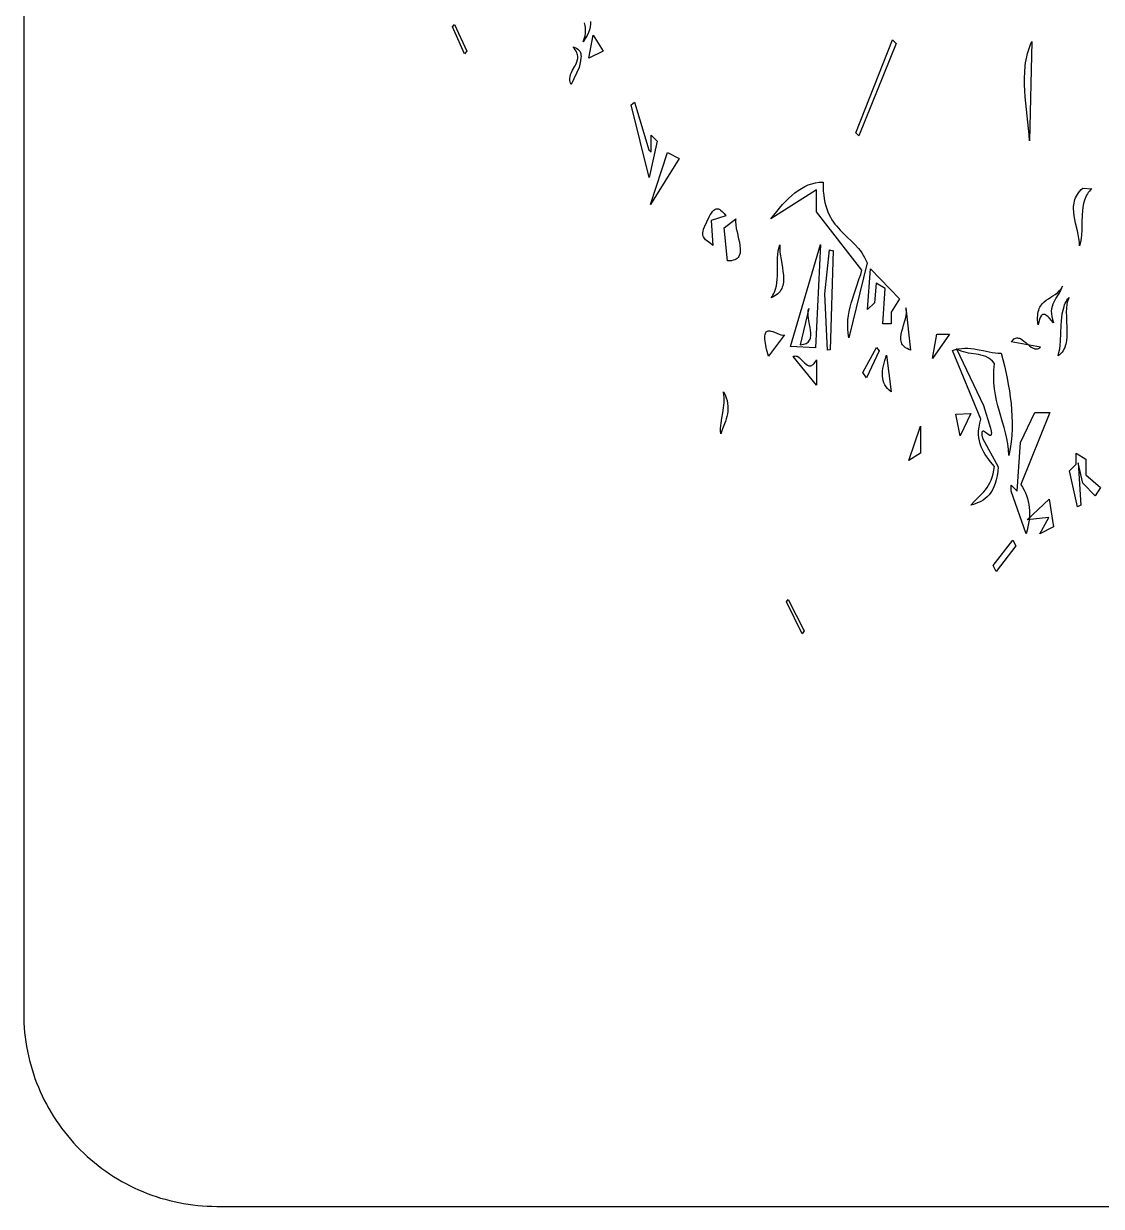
# Model space of a CAD drawing. Header units: metres. Extents: x 0 to 50, y -0.1 to 49.9.
# Drawn here: x 0 to 16.74, y -0.06 to 18.32 of the extents above; entities that cross this region are included whole.
import ezdxf

# ---------------------------------------------------------------- set-up
doc = ezdxf.new("R2010")
doc.units = ezdxf.units.M

msp = doc.modelspace()

# ---------------------------------------------------------------- linework, layer by layer
for points in [[(0, 46.940733), (0, 2.940733), (0, 2.940733), (0.000924, 2.866241), (0.003687, 2.791972), (0.008277, 2.717954), (0.01468, 2.64422), (0.022884, 2.570799), (0.032877, 2.497724), (0.044646, 2.425023), (0.058177, 2.352729), (0.073458, 2.280872), (0.090477, 2.209482), (0.10922, 2.13859), (0.129676, 2.068228), (0.15183, 1.998425), (0.175671, 1.929213), (0.201186, 1.860622), (0.228361, 1.792683), (0.257185, 1.725426), (0.287645, 1.658884), (0.319727, 1.593085), (0.35342, 1.528062), (0.388709, 1.463844), (0.425584, 1.400462), (0.46403, 1.337948), (0.504035, 1.276331), (0.545587, 1.215644), (0.588672, 1.155915), (0.633279, 1.097177), (0.679394, 1.039459), (0.727004, 0.982794), (0.776097, 0.92721), (0.826659, 0.872739), (0.87868, 0.819413), (0.87868, 0.819413), (0.932006, 0.767392), (0.986477, 0.71683), (1.042061, 0.667737), (1.098726, 0.620127), (1.156444, 0.574012), (1.215182, 0.529405), (1.274911, 0.48632), (1.335598, 0.444768), (1.397215, 0.404763), (1.459729, 0.366317), (1.523111, 0.329442), (1.587329, 0.294153), (1.652352, 0.26046), (1.718151, 0.228378), (1.784693, 0.197918), (1.85195, 0.169094), (1.919889, 0.141919), (1.98848, 0.116404), (2.057692, 0.092563), (2.127495, 0.070409), (2.197857, 0.049953), (2.268749, 0.03121), (2.340139, 0.014191), (2.411996, -0.00109), (2.48429, -0.014621), (2.556991, -0.02639), (2.630066, -0.036383), (2.703487, -0.044587), (2.777221, -0.05099), (2.851239, -0.05558), (2.925508, -0.058343), (3, -0.059267)], [(6.691279, 18.312667), (6.884618, 17.896659), (6.849079, 17.854826), (6.66059, 18.276092), (6.691279, 18.312667)], [(8.804172, 18.355943), (8.803925, 18.314659), (8.798716, 18.272376), (8.788296, 18.229044), (8.772419, 18.184613), (8.750837, 18.139033), (8.723303, 18.092255), (8.689571, 18.044229)], [(8.689571, 18.044229), (8.689571, 18.044229), (8.708203, 18.089215), (8.720566, 18.132938), (8.727352, 18.175539), (8.729256, 18.217156), (8.726971, 18.25793), (8.721191, 18.298001), (8.712611, 18.337507)], [(8.845955, 18.146519), (9.000583, 17.897448), (8.779218, 17.785502), (8.845955, 18.146519)], [(13.553625, 18.014425), (12.971028, 16.582479), (12.925626, 16.629045), (13.496787, 18.073558), (13.553625, 18.014425)], [(15.65829, 18.045806), (15.622679, 16.50241), (15.622679, 16.50241), (15.617028, 16.59961), (15.608937, 16.697011), (15.588426, 16.892162), (15.567131, 17.08735), (15.558058, 17.184796), (15.551033, 17.282058), (15.546803, 17.379072), (15.546117, 17.475773), (15.549722, 17.572097), (15.558365, 17.667979), (15.564811, 17.715735), (15.572796, 17.763356), (15.582415, 17.810834), (15.593762, 17.858162), (15.606929, 17.905331), (15.62201, 17.952333), (15.6391, 17.999161), (15.65829, 18.045806)], [(8.53169, 17.964184), (8.53169, 17.964184), (8.56202, 17.954256), (8.587453, 17.942408), (8.608347, 17.928756), (8.625058, 17.91342), (8.637942, 17.896518), (8.647356, 17.878167), (8.653655, 17.858486), (8.657196, 17.837593), (8.658335, 17.815607), (8.657428, 17.792644), (8.650903, 17.744266), (8.640471, 17.693403), (8.628981, 17.641001), (8.504449, 17.377612), (8.504449, 17.377612), (8.49586, 17.398797), (8.489811, 17.419331), (8.486108, 17.439259), (8.48456, 17.458628), (8.484972, 17.477486), (8.487152, 17.495879), (8.496042, 17.531458), (8.509686, 17.565738), (8.526538, 17.599094), (8.563689, 17.664533), (8.580899, 17.697363), (8.595138, 17.730766), (8.604862, 17.765117), (8.607548, 17.782765), (8.608526, 17.80079), (8.607603, 17.819239), (8.604586, 17.838159), (8.599281, 17.857596), (8.591496, 17.877598), (8.581038, 17.898211), (8.567713, 17.919481), (8.551328, 17.941457), (8.53169, 17.964184)], [(9.486809, 17.103801), (9.710518, 16.363834), (9.7452, 16.330315), (9.7452, 16.590154), (9.840179, 16.49836), (9.718323, 15.934612), (9.434985, 17.064185), (9.486809, 17.103801)], [(10.003317, 16.320261), (10.184053, 16.228861), (9.738392, 15.510922), (10.003317, 16.320261)], [(12.418771, 15.860939), (12.418771, 15.860939), (12.4188, 15.789132), (12.421756, 15.721767), (12.427485, 15.658609), (12.43583, 15.599424), (12.446638, 15.54398), (12.459753, 15.492043), (12.475021, 15.443378), (12.492285, 15.397754), (12.511392, 15.354935), (12.532186, 15.314688), (12.554513, 15.27678), (12.578216, 15.240977), (12.603142, 15.207046), (12.629135, 15.174752), (12.683703, 15.114145), (12.740679, 15.057286), (12.798824, 15.002308), (12.856898, 14.94734), (12.91366, 14.890515), (12.967871, 14.829964), (12.993633, 14.797708), (13.018291, 14.763818), (13.041692, 14.728063), (13.063679, 14.690209), (13.084099, 14.650021), (13.102796, 14.607267), (12.816675, 13.438451), (12.816675, 13.438451), (12.806144, 13.511305), (12.800922, 13.582285), (12.800538, 13.651594), (12.804522, 13.719431), (12.812403, 13.785999), (12.823711, 13.851498), (12.837975, 13.916131), (12.854725, 13.980097), (12.873491, 14.043598), (12.893801, 14.106835), (12.937174, 14.233324), (12.981082, 14.361172), (13.00206, 14.426109), (13.02176, 14.491989), (12.316118, 15.398229), (12.316118, 15.741957), (11.608598, 15.289129), (11.608598, 15.289129), (11.697543, 15.404018), (11.742755, 15.458791), (11.78858, 15.511377), (11.835106, 15.56147), (11.882424, 15.608768), (11.930622, 15.652964), (11.97979, 15.693755), (12.030017, 15.730836), (12.081392, 15.763903), (12.134006, 15.79265), (12.187947, 15.816773), (12.243305, 15.835969), (12.300168, 15.849931), (12.358627, 15.858356), (12.388483, 15.860397), (12.418771, 15.860939)], [(16.594372, 15.759145), (16.594372, 15.759145), (16.573804, 15.74093), (16.555188, 15.721488), (16.538423, 15.700879), (16.523407, 15.679164), (16.51004, 15.656405), (16.498222, 15.632662), (16.48785, 15.607997), (16.478825, 15.582471), (16.464409, 15.529078), (16.454167, 15.472973), (16.447291, 15.414644), (16.442975, 15.35458), (16.438791, 15.231198), (16.435156, 15.106736), (16.431527, 15.045321), (16.425614, 14.985102), (16.416609, 14.926567), (16.403705, 14.870204), (16.403705, 14.870204), (16.400432, 14.928025), (16.392772, 14.986357), (16.381851, 15.045043), (16.368795, 15.103928), (16.340778, 15.221669), (16.328069, 15.280213), (16.317725, 15.338332), (16.310873, 15.395869), (16.308639, 15.452668), (16.309605, 15.480742), (16.312147, 15.508574), (16.316406, 15.536143), (16.322523, 15.56343), (16.330639, 15.590415), (16.340893, 15.61708), (16.353427, 15.643404), (16.368382, 15.669369), (16.385897, 15.694954), (16.406115, 15.72014), (16.429174, 15.744907), (16.455217, 15.769237), (16.594372, 15.759145)], [(10.907638, 15.335246), (10.678649, 15.265189), (10.706286, 14.875656), (10.706286, 14.875656), (10.691247, 14.88959), (10.67516, 14.902573), (10.641525, 14.926967), (10.608744, 14.951408), (10.593725, 14.964448), (10.580183, 14.978463), (10.568536, 14.993773), (10.559206, 15.010701), (10.552614, 15.029567), (10.54918, 15.050692), (10.549325, 15.074397), (10.553468, 15.101004), (10.562032, 15.130833), (10.575436, 15.164205), (10.575436, 15.164205), (10.611828, 15.246324), (10.647138, 15.319831), (10.664786, 15.351988), (10.682641, 15.380354), (10.700863, 15.404381), (10.719611, 15.423523), (10.739044, 15.437234), (10.749067, 15.441883), (10.759322, 15.444968), (10.769827, 15.446423), (10.780603, 15.446178), (10.79167, 15.444165), (10.803047, 15.440317), (10.814755, 15.434565), (10.826813, 15.42684), (10.852061, 15.4052), (10.87895, 15.374851), (10.907638, 15.335246)], [(11.061349, 15.292958), (11.061349, 15.292958), (11.059332, 15.269802), (11.05895, 15.245739), (11.062386, 15.195318), (11.07025, 15.142557), (11.081131, 15.088315), (11.106314, 14.978829), (11.117797, 14.925305), (11.126662, 14.873741), (11.131502, 14.824998), (11.131972, 14.801952), (11.130907, 14.779934), (11.128132, 14.759051), (11.123469, 14.739411), (11.116743, 14.721121), (11.107778, 14.704289), (11.096397, 14.689021), (11.082426, 14.675427), (11.065686, 14.663612), (11.046003, 14.653686), (11.0232, 14.645754), (10.997102, 14.639926), (10.967531, 14.636307), (10.934313, 14.635007), (10.88005, 15.150809), (11.061349, 15.292958)], [(11.745454, 14.884646), (11.745454, 14.884646), (11.744788, 14.829651), (11.748722, 14.772433), (11.756047, 14.713576), (11.765557, 14.653663), (11.786292, 14.533008), (11.795102, 14.473434), (11.801263, 14.41514), (11.803565, 14.35871), (11.802893, 14.331376), (11.800802, 14.304728), (11.797143, 14.278837), (11.791764, 14.253778), (11.784515, 14.229622), (11.775244, 14.206444), (11.7638, 14.184315), (11.750033, 14.163309), (11.73379, 14.1435), (11.714922, 14.124959), (11.693277, 14.10776), (11.668704, 14.091975), (11.641052, 14.077679), (11.610171, 14.064944), (11.610171, 14.064944), (11.6257, 14.085098), (11.639522, 14.106077), (11.651736, 14.127834), (11.662439, 14.15032), (11.679703, 14.197295), (11.692095, 14.246624), (11.700398, 14.297929), (11.705394, 14.350832), (11.707865, 14.404955), (11.708591, 14.459922), (11.707941, 14.57087), (11.708128, 14.626097), (11.709698, 14.680656), (11.713434, 14.734168), (11.720118, 14.786255), (11.73053, 14.836541), (11.745454, 14.884646)], [(12.375471, 14.890133), (12.298863, 13.283595), (11.912021, 13.308322), (12.375471, 14.890133)], [(12.571876, 14.792059), (12.5737, 14.796956), (12.526182, 13.252176), (12.484677, 13.248822), (12.443508, 14.126502), (12.516581, 14.809952), (12.571876, 14.792059)], [(13.344485, 13.658846), (13.384272, 14.205472), (13.241644, 14.288179), (13.215931, 13.984449), (13.110078, 13.882145), (13.155863, 14.511179), (13.605601, 14.046966), (13.475552, 13.837485), (13.475552, 13.658846), (13.344485, 13.658846)], [(16.138063, 14.244599), (16.138063, 14.244599), (16.124039, 14.2103), (16.107921, 14.17771), (16.071803, 14.116023), (16.034507, 14.056272), (16.016917, 14.026102), (16.000832, 13.995191), (15.986852, 13.963131), (15.975576, 13.929514), (15.967604, 13.893931), (15.963537, 13.855974), (15.963973, 13.815235), (15.969513, 13.771305), (15.980757, 13.723777), (15.998304, 13.672243), (15.998304, 13.672243), (15.963775, 13.712617), (15.929508, 13.75147), (15.912625, 13.768585), (15.895988, 13.78323), (15.879661, 13.794707), (15.863702, 13.802319), (15.848172, 13.805371), (15.833133, 13.803165), (15.818645, 13.795005), (15.804769, 13.780193), (15.791565, 13.758033), (15.779094, 13.727828), (15.767417, 13.688881), (15.756595, 13.640495), (15.756595, 13.640495), (15.752252, 13.681592), (15.750073, 13.719693), (15.749947, 13.754955), (15.751762, 13.787534), (15.755407, 13.817587), (15.76077, 13.845269), (15.76774, 13.870736), (15.776205, 13.894145), (15.786054, 13.915652), (15.797175, 13.935414), (15.809457, 13.953585), (15.822788, 13.970324), (15.852153, 14.000125), (15.884376, 14.026066), (15.918567, 14.049398), (15.953833, 14.071369), (15.989282, 14.093229), (16.024023, 14.116228), (16.057163, 14.141614), (16.087812, 14.170639), (16.101922, 14.186906), (16.115075, 14.204551), (16.127159, 14.223729), (16.138063, 14.244599)], [(16.239103, 14.07012), (16.239103, 14.07012), (16.228273, 14.04486), (16.21932, 14.018501), (16.212091, 13.991132), (16.206435, 13.962842), (16.199229, 13.903856), (16.196484, 13.842257), (16.196981, 13.77876), (16.199502, 13.714077), (16.205736, 13.584012), (16.207013, 13.520057), (16.205438, 13.457773), (16.199792, 13.397874), (16.195062, 13.369041), (16.188856, 13.341073), (16.181024, 13.314057), (16.171412, 13.288084), (16.159868, 13.263242), (16.146241, 13.239621), (16.130376, 13.21731), (16.112123, 13.196399), (16.091329, 13.176975), (16.067841, 13.15913), (16.067841, 13.15913), (16.082644, 13.213666), (16.093492, 13.270518), (16.101117, 13.329258), (16.106248, 13.38946), (16.11195, 13.512533), (16.116439, 13.636317), (16.120054, 13.697406), (16.125557, 13.757389), (16.133678, 13.815839), (16.145146, 13.872328), (16.160693, 13.926428), (16.170224, 13.952449), (16.181048, 13.977712), (16.193257, 14.002164), (16.206941, 14.025752), (16.222193, 14.048422), (16.239103, 14.07012)], [(12.195636, 13.898923), (12.06248, 13.334165), (12.06248, 13.334165), (12.090491, 13.335941), (12.115375, 13.339867), (12.137291, 13.345831), (12.156397, 13.35372), (12.172851, 13.363422), (12.186814, 13.374823), (12.198443, 13.387812), (12.207899, 13.402275), (12.215338, 13.418101), (12.220922, 13.435175), (12.224807, 13.453386), (12.227154, 13.472622), (12.227867, 13.513714), (12.224332, 13.55755), (12.21782, 13.603231), (12.209601, 13.649854), (12.193129, 13.742322), (12.187417, 13.786366), (12.185084, 13.827748), (12.1874, 13.865568), (12.190698, 13.882859), (12.195636, 13.898923)], [(13.70165, 13.90852), (13.777069, 13.251119), (13.777069, 13.251119), (13.74811, 13.261148), (13.722783, 13.272632), (13.700896, 13.285492), (13.682258, 13.299651), (13.666677, 13.315032), (13.653961, 13.331556), (13.64392, 13.349147), (13.636361, 13.367726), (13.631092, 13.387217), (13.627924, 13.407541), (13.626663, 13.428621), (13.627118, 13.450379), (13.632412, 13.49562), (13.642271, 13.542644), (13.655165, 13.590829), (13.669561, 13.639555), (13.683925, 13.688202), (13.696726, 13.736149), (13.706432, 13.782775), (13.711509, 13.827459), (13.711834, 13.848879), (13.710426, 13.869581), (13.707096, 13.889487), (13.70165, 13.90852)], [(11.817699, 13.485054), (11.569044, 13.15342), (11.569044, 13.15342), (11.540551, 13.262799), (11.522532, 13.351091), (11.517142, 13.38795), (11.514001, 13.420281), (11.512984, 13.448334), (11.51397, 13.472355), (11.516835, 13.492595), (11.521455, 13.509299), (11.527707, 13.522718), (11.535468, 13.533099), (11.544615, 13.540691), (11.555024, 13.545741), (11.566572, 13.548498), (11.579136, 13.54921), (11.592592, 13.548126), (11.606818, 13.545493), (11.637083, 13.536574), (11.701419, 13.511078), (11.733518, 13.498473), (11.764255, 13.488609), (11.792644, 13.483474), (11.80565, 13.483301), (11.817699, 13.485054)], [(14.185422, 13.496447), (14.382934, 13.496447), (14.115828, 13.119979), (14.185422, 13.496447)], [(15.793689, 13.294549), (15.340038, 13.377932), (15.340038, 13.377932), (15.354278, 13.396548), (15.368515, 13.411533), (15.382747, 13.423112), (15.396975, 13.431512), (15.4112, 13.43696), (15.42542, 13.439681), (15.439636, 13.439902), (15.453848, 13.437848), (15.468056, 13.433747), (15.482259, 13.427824), (15.510655, 13.411419), (15.539033, 13.390442), (15.567396, 13.366703), (15.62407, 13.318179), (15.652382, 13.297014), (15.680677, 13.280326), (15.694819, 13.274227), (15.708956, 13.269926), (15.723089, 13.267649), (15.737217, 13.267623), (15.751342, 13.270074), (15.765462, 13.275227), (15.779578, 13.28331), (15.793689, 13.294549)], [(13.286707, 13.237417), (13.093368, 12.821409), (13.03472, 12.899683), (13.246868, 13.290898), (13.286707, 13.237417)], [(15.305217, 11.614152), (15.305217, 11.614152), (15.298281, 11.704239), (15.286286, 11.792029), (15.270115, 11.877988), (15.250648, 11.962582), (15.228768, 12.04628), (15.205355, 12.129547), (15.157462, 12.296659), (15.134743, 12.381437), (15.11402, 12.467652), (15.096172, 12.55577), (15.082082, 12.64626), (15.072631, 12.739587), (15.069921, 12.78746), (15.068702, 12.836218), (15.069083, 12.885919), (15.071174, 12.936621), (15.075087, 12.988383), (15.080931, 13.041262), (15.080931, 13.041262), (15.048596, 13.07732), (15.014951, 13.106716), (14.980145, 13.130254), (14.944325, 13.14874), (14.907639, 13.162978), (14.870235, 13.173773), (14.832261, 13.181931), (14.793864, 13.188255), (14.716393, 13.198625), (14.677615, 13.204281), (14.639005, 13.211323), (14.600711, 13.220557), (14.562881, 13.232787), (14.525663, 13.248819), (14.489204, 13.269457), (14.908872, 12.390228), (15.017808, 12.038998), (15.017808, 12.038998), (15.028307, 11.988622), (15.031826, 11.954146), (15.031273, 11.942168), (15.029341, 11.93332), (15.02615, 11.927321), (15.021824, 11.92389), (15.016483, 11.922745), (15.01025, 11.923605), (14.995591, 11.930211), (14.978823, 11.941456), (14.960919, 11.955089), (14.942852, 11.968856), (14.925597, 11.980506), (14.910127, 11.987785), (14.903366, 11.989082), (14.897416, 11.988442), (14.8924, 11.985583), (14.888438, 11.980223), (14.885653, 11.972082), (14.884166, 11.960878), (14.885575, 11.928153), (14.893638, 11.879795), (15.138584, 11.437918), (15.138584, 11.437918), (15.13188, 11.36276), (15.121723, 11.294104), (15.108286, 11.231639), (15.09174, 11.175053), (15.072259, 11.124034), (15.050014, 11.078271), (15.025179, 11.037452), (14.997924, 11.001265), (14.968424, 10.969398), (14.936849, 10.94154), (14.903372, 10.91738), (14.868166, 10.896604), (14.831402, 10.878902), (14.793254, 10.863962), (14.753893, 10.851472), (14.713492, 10.841121), (14.713492, 10.841121), (14.770637, 10.901415), (14.828882, 10.958792), (14.886058, 11.016834), (14.913568, 11.047224), (14.939999, 11.079125), (14.96508, 11.112985), (14.988538, 11.14925), (15.010105, 11.18837), (15.029508, 11.230793), (15.046477, 11.276965), (15.060741, 11.327336), (15.072029, 11.382354), (15.08007, 11.442465), (15.08007, 11.442465), (15.020239, 11.5149), (14.991506, 11.551383), (14.964049, 11.588417), (14.938235, 11.626283), (14.914432, 11.665262), (14.893005, 11.705634), (14.87432, 11.74768), (14.858746, 11.791682), (14.846648, 11.837919), (14.838392, 11.886673), (14.834346, 11.938224), (14.834876, 11.992853), (14.840349, 12.050841), (14.85113, 12.112468), (14.867588, 12.178016), (14.427086, 13.241492), (14.427086, 13.241492), (14.475447, 13.257885), (14.523666, 13.269126), (14.571749, 13.275781), (14.6197, 13.278413), (14.667527, 13.277589), (14.715233, 13.273872), (14.762823, 13.267829), (14.810304, 13.260024), (14.904956, 13.241389), (14.999232, 13.222486), (15.046242, 13.214348), (15.093173, 13.207837), (15.140031, 13.20352), (15.186821, 13.201961), (15.186821, 13.201961), (15.233929, 13.006044), (15.276281, 12.811393), (15.294974, 12.71423), (15.31164, 12.61701), (15.325997, 12.519606), (15.337767, 12.421895), (15.346669, 12.323752), (15.352425, 12.225051), (15.354755, 12.125668), (15.353378, 12.025478), (15.348016, 11.924356), (15.338388, 11.822178), (15.324215, 11.718818), (15.305217, 11.614152)], [(12.316954, 13.09987), (12.316118, 12.705348), (11.953612, 13.150293), (11.953612, 13.150293), (11.96602, 13.155389), (11.978167, 13.158041), (11.990072, 13.158451), (12.001755, 13.15682), (12.013236, 13.153348), (12.024532, 13.148238), (12.046652, 13.133907), (12.068269, 13.115439), (12.089537, 13.094443), (12.131643, 13.051312), (12.15279, 13.0324), (12.174204, 13.017403), (12.18506, 13.011877), (12.196041, 13.007934), (12.207166, 13.005775), (12.218454, 13.005602), (12.229925, 13.007616), (12.241598, 13.012019), (12.253492, 13.019011), (12.265626, 13.028795), (12.27802, 13.041572), (12.290693, 13.057542), (12.303665, 13.076908), (12.316954, 13.09987)], [(13.405169, 13.173434), (13.477638, 12.602935), (13.477638, 12.602935), (13.445574, 12.626825), (13.418243, 12.652847), (13.395417, 12.680881), (13.37687, 12.710805), (13.362373, 12.7425), (13.351698, 12.775844), (13.34462, 12.810716), (13.340909, 12.846996), (13.340338, 12.884564), (13.342681, 12.923298), (13.347709, 12.963077), (13.355195, 13.003782), (13.364912, 13.04529), (13.376631, 13.087482), (13.405169, 13.173434)], [(10.871118, 12.599849), (10.871118, 12.599849), (10.894539, 12.553899), (10.912633, 12.509022), (10.925795, 12.465137), (10.93442, 12.422166), (10.938901, 12.38003), (10.939633, 12.338648), (10.93701, 12.297942), (10.931427, 12.257832), (10.923277, 12.218239), (10.912956, 12.179083), (10.900856, 12.140285), (10.887374, 12.101765), (10.857836, 12.025244), (10.827497, 11.948885), (10.827497, 11.948885), (10.825231, 11.990575), (10.825566, 12.031742), (10.828086, 12.072469), (10.832377, 12.112839), (10.844614, 12.192843), (10.858961, 12.272423), (10.8721, 12.352246), (10.877181, 12.392457), (10.880717, 12.432979), (10.882293, 12.473896), (10.881495, 12.515291), (10.877908, 12.557247), (10.871118, 12.599849)], [(14.713421, 12.26244), (14.547796, 11.916798), (14.481738, 12.255716), (14.713421, 12.26244)], [(15.939349, 12.278452), (15.490261, 11.159313), (15.490261, 11.159313), (15.516851, 11.117684), (15.540429, 11.075365), (15.561028, 11.032331), (15.578681, 10.988554), (15.59342, 10.944006), (15.605277, 10.898661), (15.614285, 10.85249), (15.620476, 10.805468), (15.623882, 10.757566), (15.624537, 10.708757), (15.622472, 10.659015), (15.61772, 10.608312), (15.610313, 10.55662), (15.600284, 10.503912), (15.587665, 10.450162), (15.572489, 10.395342), (15.340727, 11.05967), (15.340727, 11.149776), (15.43516, 11.05851), (15.486641, 11.815894), (15.705388, 12.278452), (15.939349, 12.278452)], [(13.929243, 12.067949), (13.929243, 11.645654), (13.749459, 11.535809), (13.929243, 12.067949)], [(16.34893, 11.645654), (16.500161, 11.553255), (16.500161, 11.309469), (16.72591, 11.115531), (16.643931, 10.983481), (16.451128, 11.180605), (16.380287, 11.497574), (16.420721, 10.842248), (16.369758, 10.812696), (16.244509, 11.373656), (16.34893, 11.474575), (16.34893, 11.645654)], [(15.929225, 10.935036), (15.996151, 10.502492), (15.78551, 10.395969), (15.922788, 10.645625), (15.586131, 10.609949), (15.929225, 10.935036)], [(15.41122, 10.208723), (15.105905, 9.808372), (15.058941, 9.902648), (15.366932, 10.297454), (15.41122, 10.208723)], [(11.877657, 9.375303), (12.126714, 8.884166), (12.091712, 8.839527), (11.850039, 9.339734), (11.877657, 9.375303)], [(3, -0.059267), (47, -0.059267)]]:
    msp.add_lwpolyline(points)

doc.saveas('drawing.dxf')
